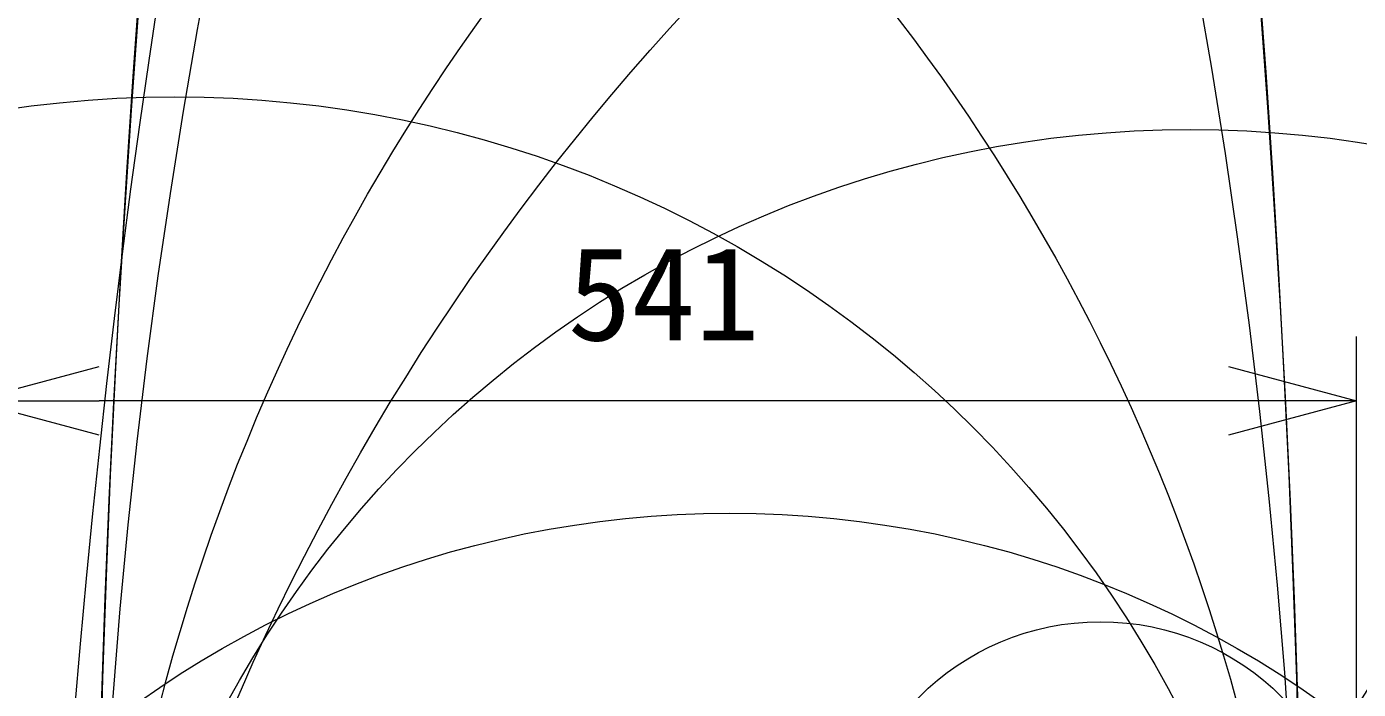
# Model space of a CAD drawing. Units: millimetres, scale not verified. Extents: x -582 to 628, y -290 to 327.
# Drawn here: x 9.7 to 35.7, y 28.33 to 41.25 of the extents above; entities that cross this region are included whole.
import ezdxf
from ezdxf.enums import TextEntityAlignment as Align

# ---------------------------------------------------------------- set-up
doc = ezdxf.new("R2010")
doc.units = ezdxf.units.MM
doc.header["$LTSCALE"] = 0.125
for name, color, linetype, lineweight in [('0-0_0', 7, 'Continuous', 20), ('0-4_GAIKEI', 1, 'Continuous', 18), ('0-5_SUNPO', 7, 'Continuous', 20)]:
    doc.layers.add(name, color=color, linetype=linetype, lineweight=lineweight)
doc.styles.add('ＭＳ ゴシック', font='')
doc.styles.get('ＭＳ ゴシック').set_extended_font_data('MS Gothic')

# ---------------------------------------------------------------- blocks, each defined once
blk = doc.blocks.new('_Open30')
at = {"layer": '0-0_0'}
blk.add_line((0, 0), (-1, 0), dxfattribs=at)
blk.add_lwpolyline([(-1, 0.26795), (0, 0), (-1, -0.26795)], dxfattribs=at)
blk = doc.blocks.new('D3')
at = {"layer": '0-5_SUNPO'}
for p, q in [((229.1612, 340.1478), (229.1612, 348.708)), ((226.6612, 347.458), (204.6112, 347.458))]:
    blk.add_line(p, q, dxfattribs=at)
at = {"layer": '0-5_SUNPO', "xscale": 2.5, "yscale": 2.5, "rotation": 180}
blk.add_blockref('_Open30', (202.1112, 347.458), dxfattribs=at)
at = {"layer": '0-5_SUNPO', "xscale": 2.5, "yscale": 2.5}
blk.add_blockref('_Open30', (229.1612, 347.458), dxfattribs=at)
at = {"layer": '0-5_SUNPO', "style": 'ＭＳ ゴシック'}
blk.add_text('541', height=1.833, dxfattribs=at).set_placement((213.7612, 348.083), align=Align.BOTTOM_LEFT)

msp = doc.modelspace()

# ---------------------------------------------------------------- linework, layer by layer
at = {"layer": '0-4_GAIKEI'}
for centre, radius in [((319.6159, 18.596), 308.584), ((-273.7808, 18.5959), 308.4259), ((308.9166, 18.5965), 297.8996), ((-262.7406, 18.5961), 297.4007), ((211.4917, 11.1526), 201.537), ((-99.7308, 18.3124), 134.3757), ((140.2788, 18.3154), 129.2616), ((-68.6313, 4.1799), 80.8031), ((51.2196, 17.9794), 40.1869), ((57.3252, 9.3537), 47.3848), ((-3.8287, 17.9853), 38.4881), ((12.5961, 17.8357), 22.0478), ((32.4198, 17.8454), 21.4016), ((54.9854, 16.2431), 22.6004), ((-8.0086, 14.9948), 19.2233)]:
    msp.add_circle(centre, radius, dxfattribs=at)
at = {"layer": '0-4_GAIKEI', "color": 7}
for centre, radius in [((13.2545, 45.5942), 34.2828), ((23.4258, 32.2458), 19.9032), ((23.4258, 11.8573), 19.9032), ((30.6637, 24.6456), 4.9998)]:
    msp.add_circle(centre, radius, dxfattribs=at)

# ---------------------------------------------------------------- block references
at = {"layer": '0-5_SUNPO'}
msp.add_blockref('D3', (-193.4976, -313.5022), dxfattribs=at)

doc.saveas('drawing.dxf')
